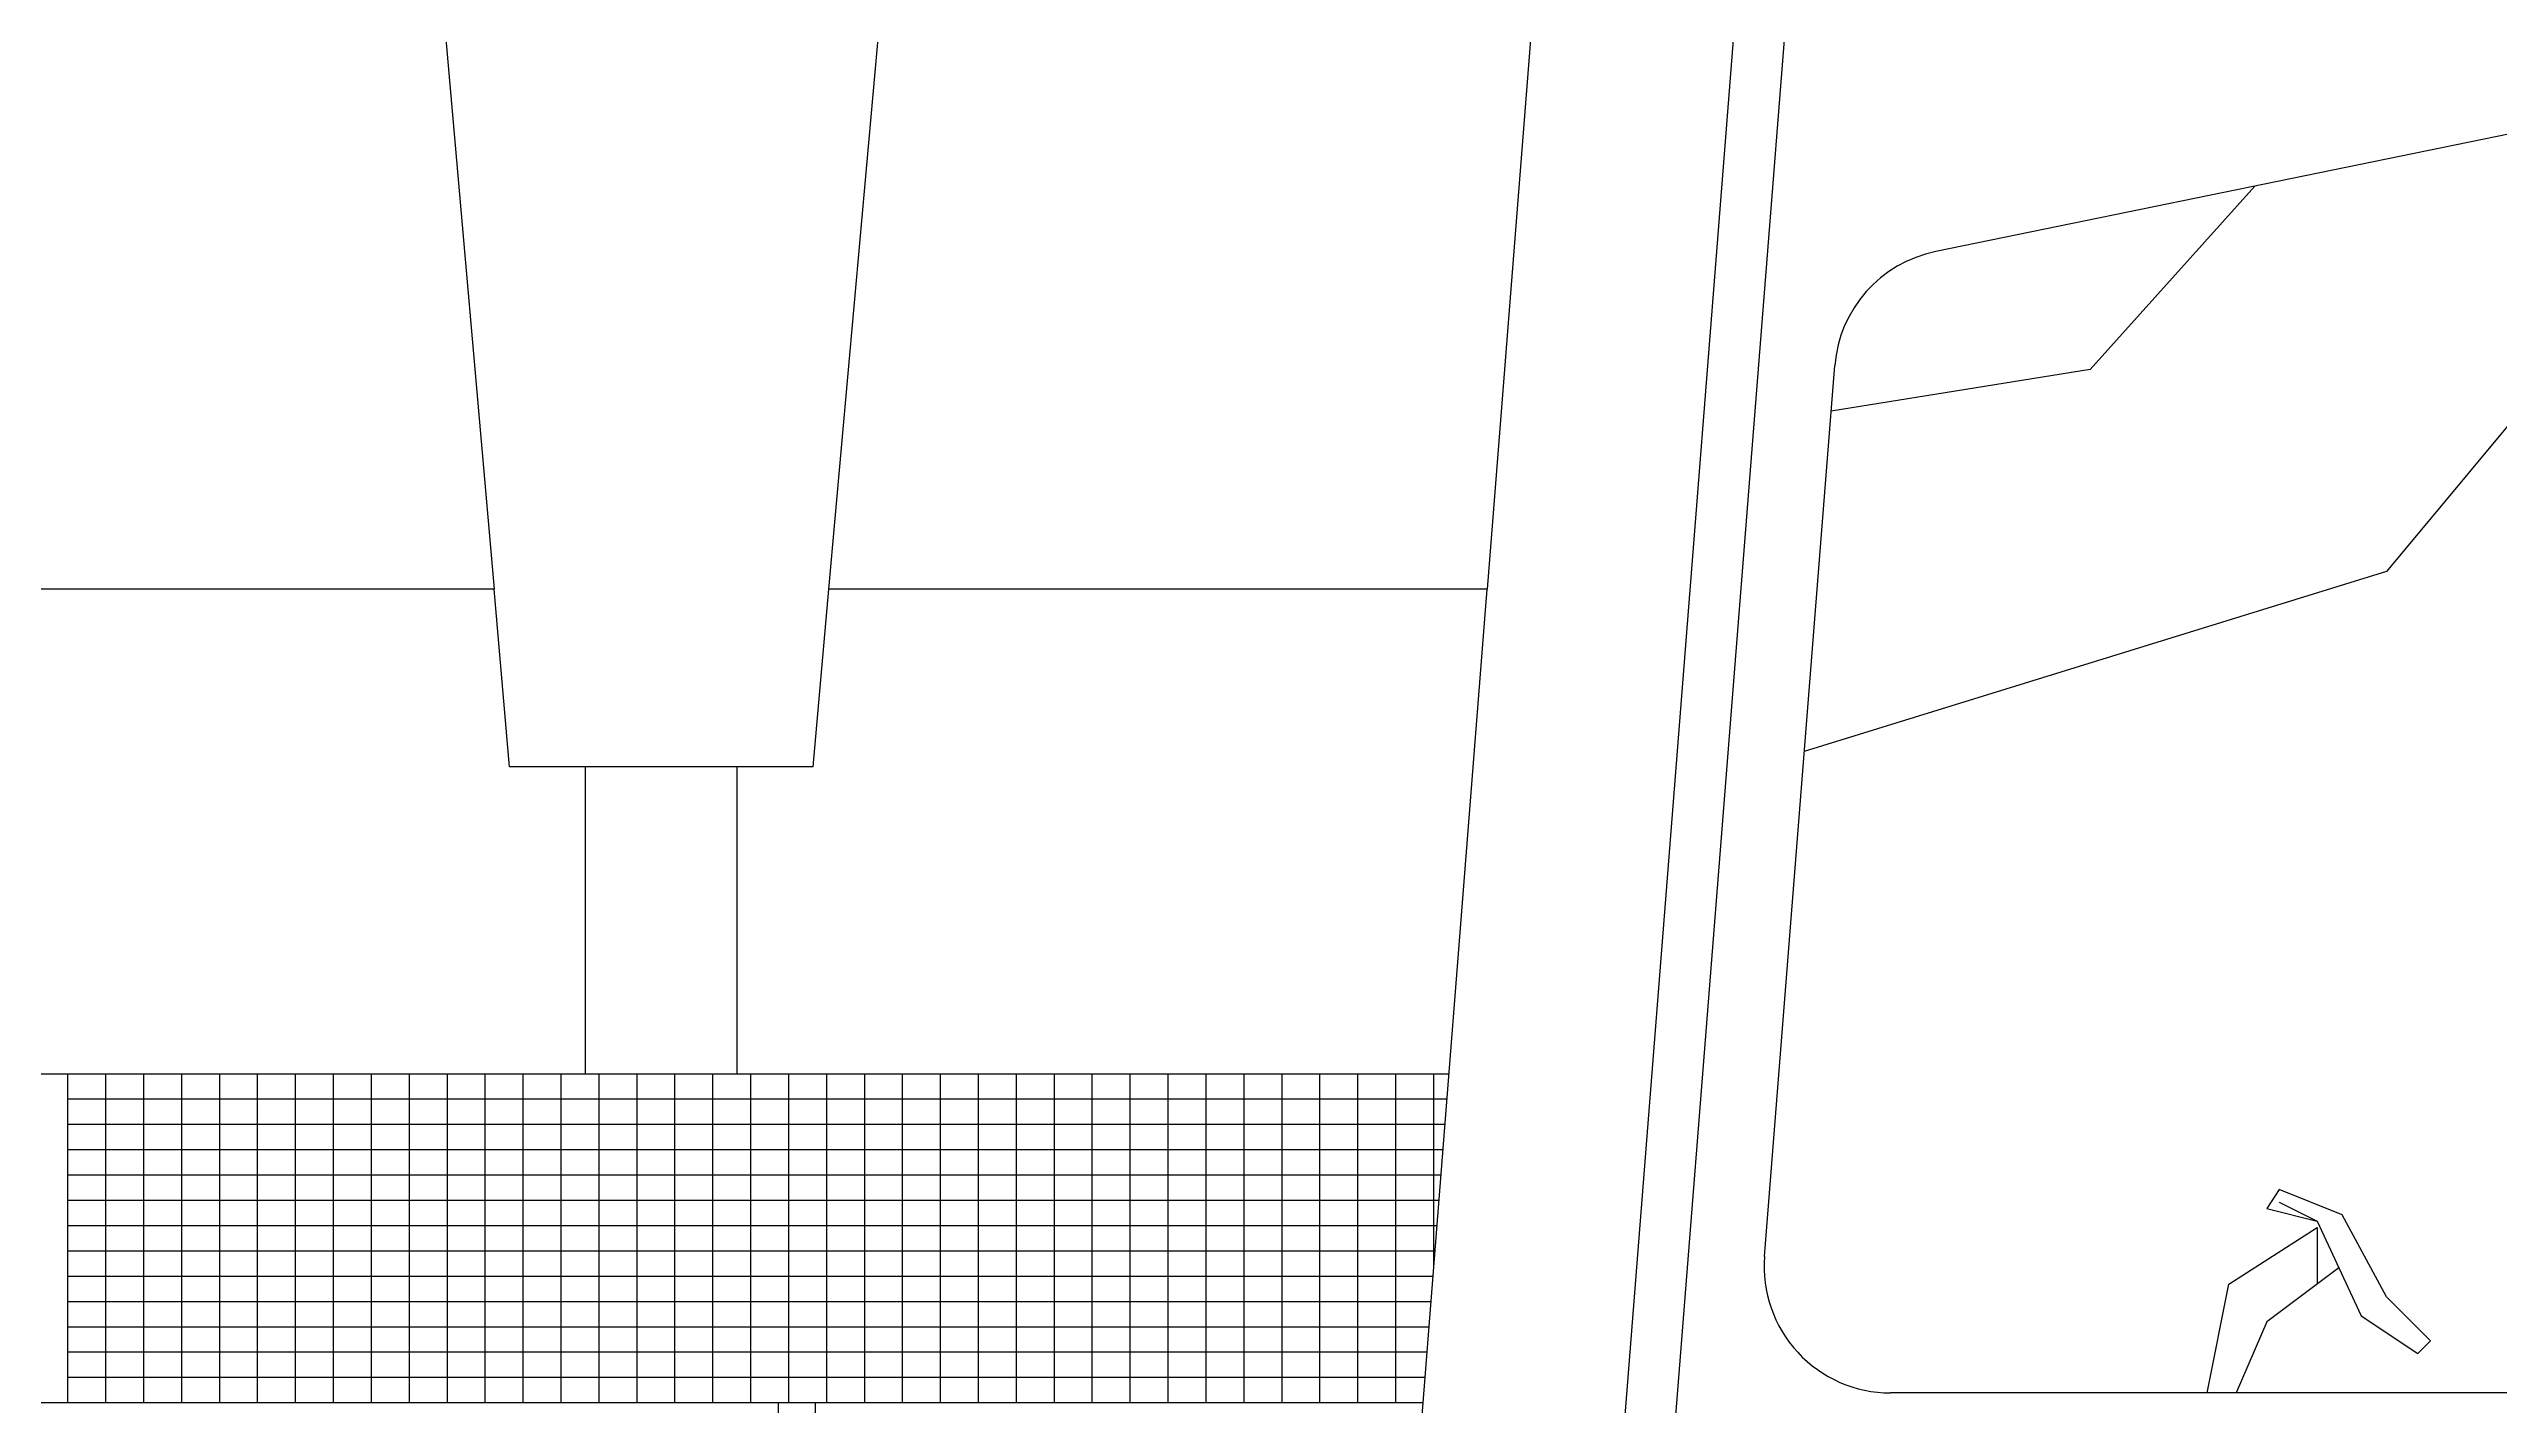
# Model space of a CAD drawing. Header units: millimetres. Extents: x 2198.5 to 2287.8, y 1208.8 to 1298.1.
# Drawn here: x 2213.2291 to 2213.6166, y 1279.9433 to 1280.1578 of the extents above; entities that cross this region are included whole.
import ezdxf

# ---------------------------------------------------------------- set-up
doc = ezdxf.new("R2010")
doc.units = ezdxf.units.MM
doc.styles.add('ROMANT', font='romant')

# ---------------------------------------------------------------- blocks, each defined once
blk = doc.blocks.new('RETRO')
for p, q in [((171.2551796014062, 78.67333915370736), (171.3056683924692, 79.31333915370736)), ((171.2688844455204, 78.74533915370736), (171.3114892497696, 79.28540109904908)), ((171.2538957889147, 79.06396029349912), (171.2403650723684, 78.89244383593848)), ((171.0754238705253, 78.98181799288889), (171.0832809758231, 78.8924438359382)), ((171.1362239349584, 78.89244383593848), (171.1442504646869, 78.98181799288889)), ((171.2842013607821, 78.78691204163837), (171.295313847912, 78.92777482748451)), ((171.0832809758231, 78.8924438359382), (171.0030659676195, 78.8924438359382)), ((171.0857524553907, 78.86433088665174), (171.0832809758231, 78.89244383593821)), ((171.1337524553907, 78.86433088665174), (171.1362239349583, 78.89244383593821)), ((171.2403650723684, 78.89244383593848), (171.1362239349584, 78.89244383593848)), ((171.2205557413745, 78.64133915370736), (171.2403650723684, 78.89244383593821)), ((171.1337524553907, 78.86433088665174), (171.0857524553907, 78.86433088665174)), ((171.0977524553907, 78.81576528779823), (171.0977524553907, 78.86433088665174)), ((171.1217524553907, 78.81576528779823), (171.1217524553907, 78.86433088665174)), ((171.2343159986246, 78.81576528779823), (171.0098989902447, 78.81576528779823)), ((171.0158989902447, 78.76376528779824), (171.0158989902447, 78.81576528779823)), ((171.0218989902447, 78.76376528779824), (171.0218989902447, 78.81576528779823)), ((171.0278989902447, 78.76376528779824), (171.0278989902447, 78.81576528779823)), ((171.0338989902447, 78.76376528779824), (171.0338989902447, 78.81576528779823)), ((171.0398989902447, 78.76376528779824), (171.0398989902447, 78.81576528779823)), ((171.0458989902447, 78.76376528779824), (171.0458989902447, 78.81576528779823)), ((171.0518989902447, 78.76376528779824), (171.0518989902447, 78.81576528779823)), ((171.0578989902447, 78.76376528779824), (171.0578989902447, 78.81576528779823)), ((171.0638989902447, 78.76376528779824), (171.0638989902447, 78.81576528779823)), ((171.0698989902447, 78.76376528779824), (171.0698989902447, 78.81576528779823)), ((171.0758989902447, 78.76376528779824), (171.0758989902447, 78.81576528779823)), ((171.0818989902447, 78.76376528779824), (171.0818989902447, 78.81576528779823)), ((171.0878989902446, 78.76376528779824), (171.0878989902447, 78.81576528779823)), ((171.0938989902447, 78.76376528779824), (171.0938989902447, 78.81576528779823)), ((171.0998989902447, 78.76376528779824), (171.0998989902447, 78.81576528779823)), ((171.1058989902447, 78.76376528779824), (171.1058989902447, 78.81576528779823)), ((171.1118989902446, 78.76376528779824), (171.1118989902446, 78.81576528779823)), ((171.1178989902447, 78.76376528779824), (171.1178989902447, 78.81576528779823)), ((171.1238989902446, 78.76376528779824), (171.1238989902446, 78.81576528779823)), ((171.1298989902447, 78.76376528779824), (171.1298989902447, 78.81576528779823)), ((171.1358989902446, 78.76376528779824), (171.1358989902446, 78.81576528779823)), ((171.1418989902447, 78.76376528779824), (171.1418989902447, 78.81576528779823)), ((171.1478989902446, 78.76376528779824), (171.1478989902446, 78.81576528779823)), ((171.1538989902447, 78.76376528779824), (171.1538989902447, 78.81576528779823)), ((171.1598989902446, 78.76376528779824), (171.1598989902446, 78.81576528779823)), ((171.1658989902447, 78.76376528779824), (171.1658989902447, 78.81576528779823)), ((171.1718989902446, 78.76376528779824), (171.1718989902446, 78.81576528779823)), ((171.1778989902447, 78.76376528779824), (171.1778989902447, 78.81576528779823)), ((171.1838989902446, 78.76376528779824), (171.1838989902446, 78.81576528779823)), ((171.1898989902447, 78.76376528779824), (171.1898989902447, 78.81576528779823)), ((171.1958989902446, 78.76376528779824), (171.1958989902446, 78.81576528779823)), ((171.2018989902447, 78.76376528779824), (171.2018989902447, 78.81576528779823)), ((171.2078989902446, 78.76376528779824), (171.2078989902446, 78.81576528779823)), ((171.2138989902447, 78.76376528779824), (171.2138989902447, 78.81576528779823)), ((171.2198989902446, 78.76376528779824), (171.2198989902446, 78.81576528779823)), ((171.2258989902447, 78.76376528779824), (171.2258989902447, 78.81576528779823)), ((171.2318989902446, 78.78512709404129), (171.2318989902446, 78.81576528779823)), ((171.2340004436804, 78.81176528779822), (171.0158989902447, 78.81176528779822)), ((171.2336848887363, 78.80776528779822), (171.0158989902447, 78.80776528779822)), ((171.2333693337922, 78.80376528779823), (171.0158989902447, 78.80376528779823)), ((171.233053778848, 78.79976528779822), (171.0158989902447, 78.79976528779822)), ((171.2327382239039, 78.79576528779822), (171.0158989902447, 78.79576528779822)), ((171.2324226689597, 78.79176528779823), (171.0158989902447, 78.79176528779823)), ((171.2321071140155, 78.78776528779824), (171.0158989902447, 78.78776528779824)), ((171.2317915590714, 78.78376528779822), (171.0158989902447, 78.78376528779822)), ((171.2314760041273, 78.77976528779823), (171.0158989902447, 78.77976528779823)), ((171.2311604491831, 78.77576528779824), (171.0158989902447, 78.77576528779824)), ((171.230844894239, 78.77176528779822), (171.0158989902447, 78.77176528779822)), ((171.2305293392948, 78.76776528779823), (171.0158989902447, 78.76776528779823)), ((171.2302137843507, 78.76376528779824), (171.0098989902447, 78.76376528779824)), ((171.1282025611735, 78.76376528779824), (171.1282025611735, 78.66191964785294)), ((171.1340416490884, 78.76376528779824), (171.1340416490884, 78.65440033794516)), ((171.4129821472478, 78.76533915370736), (171.3041394154404, 78.76533915370736))]:
    blk.add_line(p, q)
at = {"color": 7}
for p, q in [((171.5143400426948, 78.9874478959564), (171.311292590279, 78.94580618663201)), ((171.4480019047987, 78.97384302959375), (171.3825527316375, 78.89523540669191)), ((171.3617276463227, 78.95614959118372), (171.3357228133041, 78.92714746183813)), ((171.3357228133041, 78.92714746183813), (171.294746695308, 78.92058555519446)), ((171.3825527316375, 78.89523540669191), (171.2904989095739, 78.8667402795875)), ((171.3656142505382, 78.79750473780666), (171.3636214880559, 78.79451298263669)), ((171.3755780629496, 78.79351573091338), (171.3656142505382, 78.79750473780666)), ((171.3656142505382, 78.79551023436002), (171.371592537985, 78.79251847919005)), ((171.3576432006091, 78.78254596195687), (171.371592537985, 78.79152122746675)), ((171.3636214880559, 78.79451298263669), (171.371592537985, 78.79251847919005)), ((171.371592537985, 78.79251847919005), (171.378567206673, 78.77755970334027)), ((171.371592537985, 78.79152122746675), (171.371592537985, 78.78254596195687)), ((171.3825527316375, 78.78055145851023), (171.3755780629496, 78.79351573091338)), ((171.3750368188186, 78.78513142938769), (171.3636214880559, 78.77656245161697)), ((171.3542048428587, 78.76533915370736), (171.3576432006091, 78.78254596195687)), ((171.3895274003254, 78.773570696447), (171.3825527316375, 78.78055145851023)), ((171.3636214880559, 78.77656245161697), (171.3588157017824, 78.76533915370736)), ((171.378567206673, 78.77755970334027), (171.3875346378432, 78.77157619300036)), ((171.3875346378432, 78.77157619300036), (171.3895274003254, 78.773570696447))]:
    blk.add_line(p, q, dxfattribs=at)
for centre, start, end in [((171.3152519006535, 78.92620191525576), 101.4179612618257, 175.4892762317463), ((171.3041394154404, 78.78533915370735), 175.4893501372362, 270)]:
    blk.add_arc(centre, 0.02, start, end, dxfattribs=at)
at = {"color": 7, "style": 'ROMANT'}
for s, p in [('JUAN VTE BUENROSTRO', (171.0518994330333, 78.80776342212356)), (' 20.154.133-S', (171.0519042850393, 78.8077612205399))]:
    blk.add_text(s, height=1.359801670730576e-06, dxfattribs=at).set_placement(p)

msp = doc.modelspace()

# ---------------------------------------------------------------- block references
msp.add_blockref('RETRO', (2042.216202190431, 1201.179991637292))
msp.add_blockref('RETRO', (2042.216202190431, 1201.179991637292))

doc.saveas('drawing.dxf')
